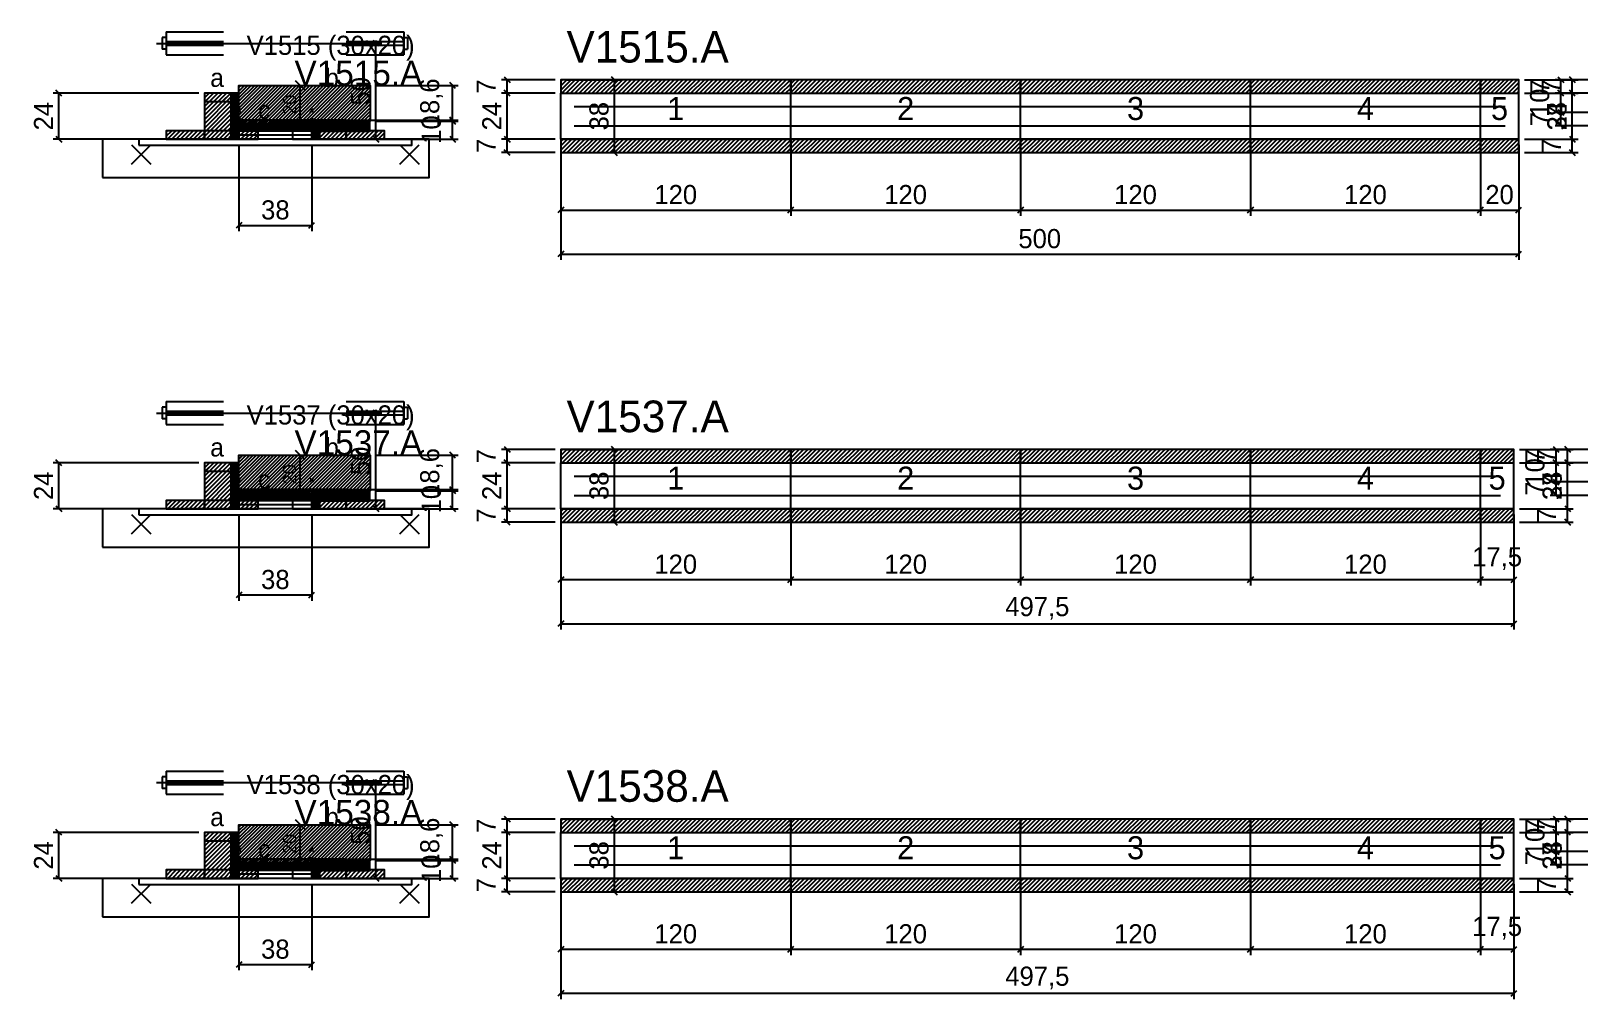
# Model space of a CAD drawing. Extents: x -9000 to 3070, y -8772 to 1250.
# Drawn here: x -69 to 740, y -5684 to -5178 of the extents above; entities that cross this region are included whole.
import ezdxf
from ezdxf.enums import TextEntityAlignment as Align

# ---------------------------------------------------------------- set-up
doc = ezdxf.new("R2010")
doc.units = 0
for name, color, linetype in [('5', 5, 'Continuous'), ('BARRA_ANCORAGEM', 126, 'Continuous'), ('barrote', 126, 'Continuous'), ('CONCRETO', 251, 'Continuous'), ('COTA', 241, 'Continuous'), ('Cota Seção (2x)', 241, 'Continuous'), ('detalhes', 7, 'Continuous'), ('Hachura', 251, 'Continuous'), ('HACHURACONCRETO', 251, 'Continuous'), ('Madeira', 126, 'Continuous'), ('NOMENCLATURA', 7, 'Continuous'), ('Painéis', 200, 'Continuous'), ('presilha', 224, 'Continuous'), ('SARR_2.2x7', 40, 'Continuous'), ('SARRAFO_2_2X7', 40, 'Continuous'), ('SCO-___-LAJ', 224, 'Continuous'), ('TENSOR', 224, 'Continuous'), ('Texto Seção', 7, 'Continuous')]:
    doc.layers.add(name, color=color, linetype=linetype)
doc.dimstyles.new('PAINEL', dxfattribs={"dimtxt": 10, "dimasz": 3, "dimexe": 3, "dimexo": 3, "dimgap": 3, "dimtad": 1, "dimblk": 'OBLIQUE', "dimblk1": 'OBLIQUE', "dimcen": 2.5, "dimclrd": 4, "dimclre": 4, "dimclrt": 240, "dimazin": 3, "dimtfac": 1, "dimtmove": 0, "dimatfit": 3})
doc.dimstyles.new('SECAO2X', dxfattribs={"dimtxt": 7, "dimasz": 5, "dimexe": 3, "dimexo": 3, "dimgap": 2, "dimtad": 3, "dimblk": 'OBLIQUE', "dimblk1": 'OBLIQUE', "dimcen": 2.5, "dimclrd": 4, "dimclre": 4, "dimclrt": 1, "dimazin": 3, "dimtfac": 1, "dimtmove": 0, "dimatfit": 3})

# ---------------------------------------------------------------- blocks, each defined once
blk = doc.blocks.new('PAR_ESQ')
for p, q in [((-1, -1), (1, 1)), ((-1, 1), (1, -1))]:
    blk.add_line(p, q)
blk = doc.blocks.new('PAR_FUNDO_ESQ')
for p, q in [((-1, -1), (1, 1)), ((-1, 1), (1, -1))]:
    blk.add_line(p, q)
blk = doc.blocks.new('PAR_FUNDO_DIR')
for p, q in [((-1, -1), (1, 1)), ((-1, 1), (1, -1))]:
    blk.add_line(p, q)
blk = doc.blocks.new('par_int_esq')
for p, q in [((-1, -1), (1, 1)), ((-1, 1), (1, -1))]:
    blk.add_line(p, q)
blk = doc.blocks.new('par_int_dir')
for p, q in [((-1, -1), (1, 1)), ((-1, 1), (1, -1))]:
    blk.add_line(p, q)
blk = doc.blocks.new('_OBLIQUE')
at = {"color": 0, "linetype": 'BYBLOCK'}
blk.add_line((-0.5, -0.5), (0.5, 0.5), dxfattribs=at)

msp = doc.modelspace()

# ---------------------------------------------------------------- hatches: boundary and pattern name
at = {"layer": 'COTA'}
h = msp.add_hatch(dxfattribs=at)
h.set_pattern_fill('ANSI31', scale=0.4)
h.paths.add_polyline_path([(40, -5227), (40, -5207), (108.5, -5207), (108.5, -5225.6), (78, -5225.6), (78, -5227)])
h = msp.add_hatch(dxfattribs=at)
h.set_pattern_fill('ANSI31', scale=0.5)
h.paths.add_polyline_path([(208, -5211), (328, -5211), (328, -5204), (208, -5204)])
h = msp.add_hatch(dxfattribs=at)
h.set_pattern_fill('ANSI31', scale=0.5)
h.paths.add_polyline_path([(328, -5211), (448, -5211), (448, -5204), (328, -5204)])
h = msp.add_hatch(dxfattribs=at)
h.set_pattern_fill('ANSI31', scale=0.5)
h.paths.add_polyline_path([(448, -5211), (568, -5211), (568, -5204), (448, -5204)])
h = msp.add_hatch(dxfattribs=at)
h.set_pattern_fill('ANSI31', scale=0.5)
h.paths.add_polyline_path([(568, -5211), (688, -5211), (688, -5204), (568, -5204)])
h = msp.add_hatch(dxfattribs=at)
h.set_pattern_fill('ANSI31', scale=0.5)
h.paths.add_polyline_path([(688, -5211), (708, -5211), (708, -5204), (688, -5204)])
h = msp.add_hatch(dxfattribs=at)
h.set_pattern_fill('ANSI31', scale=0.5)
h.paths.add_polyline_path([(208, -5242), (328, -5242), (328, -5235), (208, -5235)])
h = msp.add_hatch(dxfattribs=at)
h.set_pattern_fill('ANSI31', scale=0.5)
h.paths.add_polyline_path([(328, -5242), (448, -5242), (448, -5235), (328, -5235)])
h = msp.add_hatch(dxfattribs=at)
h.set_pattern_fill('ANSI31', scale=0.5)
h.paths.add_polyline_path([(448, -5242), (568, -5242), (568, -5235), (448, -5235)])
h = msp.add_hatch(dxfattribs=at)
h.set_pattern_fill('ANSI31', scale=0.5)
h.paths.add_polyline_path([(568, -5242), (688, -5242), (688, -5235), (568, -5235)])
h = msp.add_hatch(dxfattribs=at)
h.set_pattern_fill('ANSI31', scale=0.5)
h.paths.add_polyline_path([(688, -5242), (708, -5242), (708, -5235), (688, -5235)])
h = msp.add_hatch(dxfattribs=at)
h.set_pattern_fill('ANSI31', scale=0.5)
h.paths.add_polyline_path([(208, -5404), (328, -5404), (328, -5397), (208, -5397)])
h = msp.add_hatch(dxfattribs=at)
h.set_pattern_fill('ANSI31', scale=0.5)
h.paths.add_polyline_path([(328, -5404), (448, -5404), (448, -5397), (328, -5397)])
h = msp.add_hatch(dxfattribs=at)
h.set_pattern_fill('ANSI31', scale=0.5)
h.paths.add_polyline_path([(448, -5404), (568, -5404), (568, -5397), (448, -5397)])
h = msp.add_hatch(dxfattribs=at)
h.set_pattern_fill('ANSI31', scale=0.5)
h.paths.add_polyline_path([(568, -5404), (688, -5404), (688, -5397), (568, -5397)])
h = msp.add_hatch(dxfattribs=at)
h.set_pattern_fill('ANSI31', scale=0.5)
h.paths.add_polyline_path([(688, -5404), (705.5, -5404), (705.5, -5397), (688, -5397)])
h = msp.add_hatch(dxfattribs=at)
h.set_pattern_fill('ANSI31', scale=0.4)
h.paths.add_polyline_path([(40, -5420), (40, -5400), (108.5, -5400), (108.5, -5418.6), (78, -5418.6), (78, -5420)])
h = msp.add_hatch(dxfattribs=at)
h.set_pattern_fill('ANSI31', scale=0.5)
h.paths.add_polyline_path([(208, -5435), (328, -5435), (328, -5428), (208, -5428)])
h = msp.add_hatch(dxfattribs=at)
h.set_pattern_fill('ANSI31', scale=0.5)
h.paths.add_polyline_path([(328, -5435), (448, -5435), (448, -5428), (328, -5428)])
h = msp.add_hatch(dxfattribs=at)
h.set_pattern_fill('ANSI31', scale=0.5)
h.paths.add_polyline_path([(448, -5435), (568, -5435), (568, -5428), (448, -5428)])
h = msp.add_hatch(dxfattribs=at)
h.set_pattern_fill('ANSI31', scale=0.5)
h.paths.add_polyline_path([(568, -5435), (688, -5435), (688, -5428), (568, -5428)])
h = msp.add_hatch(dxfattribs=at)
h.set_pattern_fill('ANSI31', scale=0.5)
h.paths.add_polyline_path([(688, -5435), (705.5, -5435), (705.5, -5428), (688, -5428)])
h = msp.add_hatch(dxfattribs=at)
h.set_pattern_fill('ANSI31', scale=0.5)
h.paths.add_polyline_path([(208, -5597), (328, -5597), (328, -5590), (208, -5590)])
h = msp.add_hatch(dxfattribs=at)
h.set_pattern_fill('ANSI31', scale=0.5)
h.paths.add_polyline_path([(328, -5597), (448, -5597), (448, -5590), (328, -5590)])
h = msp.add_hatch(dxfattribs=at)
h.set_pattern_fill('ANSI31', scale=0.5)
h.paths.add_polyline_path([(448, -5597), (568, -5597), (568, -5590), (448, -5590)])
h = msp.add_hatch(dxfattribs=at)
h.set_pattern_fill('ANSI31', scale=0.5)
h.paths.add_polyline_path([(568, -5597), (688, -5597), (688, -5590), (568, -5590)])
h = msp.add_hatch(dxfattribs=at)
h.set_pattern_fill('ANSI31', scale=0.5)
h.paths.add_polyline_path([(688, -5597), (705.5, -5597), (705.5, -5590), (688, -5590)])
h = msp.add_hatch(dxfattribs=at)
h.set_pattern_fill('ANSI31', scale=0.4)
h.paths.add_polyline_path([(40, -5613), (40, -5593), (108.5, -5593), (108.5, -5611.6), (78, -5611.6), (78, -5613)])
h = msp.add_hatch(dxfattribs=at)
h.set_pattern_fill('ANSI31', scale=0.5)
h.paths.add_polyline_path([(208, -5628), (328, -5628), (328, -5621), (208, -5621)])
h = msp.add_hatch(dxfattribs=at)
h.set_pattern_fill('ANSI31', scale=0.5)
h.paths.add_polyline_path([(328, -5628), (448, -5628), (448, -5621), (328, -5621)])
h = msp.add_hatch(dxfattribs=at)
h.set_pattern_fill('ANSI31', scale=0.5)
h.paths.add_polyline_path([(448, -5628), (568, -5628), (568, -5621), (448, -5621)])
h = msp.add_hatch(dxfattribs=at)
h.set_pattern_fill('ANSI31', scale=0.5)
h.paths.add_polyline_path([(568, -5628), (688, -5628), (688, -5621), (568, -5621)])
h = msp.add_hatch(dxfattribs=at)
h.set_pattern_fill('ANSI31', scale=0.5)
h.paths.add_polyline_path([(688, -5628), (705.5, -5628), (705.5, -5621), (688, -5621)])
at = {"layer": 'Hachura'}
h = msp.add_hatch(dxfattribs=at)
h.set_pattern_fill('ANSI31', scale=0.5)
h.paths.add_polyline_path([(22, -5235), (36, -5235), (36, -5211), (22, -5211)])
h = msp.add_hatch(dxfattribs=at)
h.set_pattern_fill('ANSI31', scale=0.5)
h.paths.add_polyline_path([(22, -5215.4), (36, -5215.4), (36, -5211), (22, -5211)])
h = msp.add_hatch(dxfattribs=at)
h.set_pattern_fill('SOLID')
h.paths.add_polyline_path([(36, -5235), (40, -5235), (40, -5211), (36, -5211)])
h = msp.add_hatch(dxfattribs=at)
h.set_pattern_fill('SOLID')
h.paths.add_polyline_path([(40, -5230.6), (78, -5230.6), (78, -5227), (40, -5227)])
h = msp.add_hatch(dxfattribs=at)
h.set_pattern_fill('SOLID')
h.paths.add_polyline_path([(78, -5235), (82, -5235), (82, -5225), (78, -5225)])
h = msp.add_hatch(dxfattribs=at)
h.set_pattern_fill('SOLID')
h.paths.add_polyline_path([(78, -5225), (108.5, -5225), (108.5, -5231), (78, -5231)])
h = msp.add_hatch(dxfattribs=at)
h.set_pattern_fill('ANSI31', scale=0.5)
h.paths.add_polyline_path([(82, -5235), (96, -5235), (96, -5225), (82, -5225)])
h = msp.add_hatch(dxfattribs=at)
h.set_pattern_fill('ANSI31', scale=0.5)
h.paths.add_polyline_path([(82, -5229.4), (96, -5229.4), (96, -5225), (82, -5225)])
h = msp.add_hatch(dxfattribs=at)
h.set_pattern_fill('ANSI31', scale=0.5)
h.paths.add_polyline_path([(2, -5235), (22, -5235), (22, -5230.6), (2, -5230.6)])
h = msp.add_hatch(dxfattribs=at)
h.set_pattern_fill('ANSI31', scale=0.5)
h.paths.add_polyline_path([(40, -5235), (50, -5235), (50, -5230.6), (40, -5230.6)])
h = msp.add_hatch(dxfattribs=at)
h.set_pattern_fill('ANSI31', scale=0.5)
h.paths.add_polyline_path([(96, -5235), (116, -5235), (116, -5230.6), (96, -5230.6)])
h = msp.add_hatch(dxfattribs=at)
h.set_pattern_fill('ANSI31', scale=0.5)
h.paths.add_polyline_path([(22, -5428), (36, -5428), (36, -5404), (22, -5404)])
h = msp.add_hatch(dxfattribs=at)
h.set_pattern_fill('ANSI31', scale=0.5)
h.paths.add_polyline_path([(22, -5408.4), (36, -5408.4), (36, -5404), (22, -5404)])
h = msp.add_hatch(dxfattribs=at)
h.set_pattern_fill('SOLID')
h.paths.add_polyline_path([(36, -5428), (40, -5428), (40, -5404), (36, -5404)])
h = msp.add_hatch(dxfattribs=at)
h.set_pattern_fill('SOLID')
h.paths.add_polyline_path([(40, -5423.6), (78, -5423.6), (78, -5420), (40, -5420)])
h = msp.add_hatch(dxfattribs=at)
h.set_pattern_fill('SOLID')
h.paths.add_polyline_path([(78, -5428), (82, -5428), (82, -5418), (78, -5418)])
h = msp.add_hatch(dxfattribs=at)
h.set_pattern_fill('SOLID')
h.paths.add_polyline_path([(78, -5418), (108.5, -5418), (108.5, -5424), (78, -5424)])
h = msp.add_hatch(dxfattribs=at)
h.set_pattern_fill('ANSI31', scale=0.5)
h.paths.add_polyline_path([(82, -5428), (96, -5428), (96, -5418), (82, -5418)])
h = msp.add_hatch(dxfattribs=at)
h.set_pattern_fill('ANSI31', scale=0.5)
h.paths.add_polyline_path([(82, -5422.4), (96, -5422.4), (96, -5418), (82, -5418)])
h = msp.add_hatch(dxfattribs=at)
h.set_pattern_fill('ANSI31', scale=0.5)
h.paths.add_polyline_path([(2, -5428), (22, -5428), (22, -5423.6), (2, -5423.6)])
h = msp.add_hatch(dxfattribs=at)
h.set_pattern_fill('ANSI31', scale=0.5)
h.paths.add_polyline_path([(40, -5428), (50, -5428), (50, -5423.6), (40, -5423.6)])
h = msp.add_hatch(dxfattribs=at)
h.set_pattern_fill('ANSI31', scale=0.5)
h.paths.add_polyline_path([(96, -5428), (116, -5428), (116, -5423.6), (96, -5423.6)])
h = msp.add_hatch(dxfattribs=at)
h.set_pattern_fill('ANSI31', scale=0.5)
h.paths.add_polyline_path([(22, -5621), (36, -5621), (36, -5597), (22, -5597)])
h = msp.add_hatch(dxfattribs=at)
h.set_pattern_fill('ANSI31', scale=0.5)
h.paths.add_polyline_path([(22, -5601.4), (36, -5601.4), (36, -5597), (22, -5597)])
h = msp.add_hatch(dxfattribs=at)
h.set_pattern_fill('SOLID')
h.paths.add_polyline_path([(36, -5621), (40, -5621), (40, -5597), (36, -5597)])
h = msp.add_hatch(dxfattribs=at)
h.set_pattern_fill('SOLID')
h.paths.add_polyline_path([(40, -5616.6), (78, -5616.6), (78, -5613), (40, -5613)])
h = msp.add_hatch(dxfattribs=at)
h.set_pattern_fill('SOLID')
h.paths.add_polyline_path([(78, -5621), (82, -5621), (82, -5611), (78, -5611)])
h = msp.add_hatch(dxfattribs=at)
h.set_pattern_fill('SOLID')
h.paths.add_polyline_path([(78, -5611), (108.5, -5611), (108.5, -5617), (78, -5617)])
h = msp.add_hatch(dxfattribs=at)
h.set_pattern_fill('ANSI31', scale=0.5)
h.paths.add_polyline_path([(82, -5621), (96, -5621), (96, -5611), (82, -5611)])
h = msp.add_hatch(dxfattribs=at)
h.set_pattern_fill('ANSI31', scale=0.5)
h.paths.add_polyline_path([(82, -5615.4), (96, -5615.4), (96, -5611), (82, -5611)])
h = msp.add_hatch(dxfattribs=at)
h.set_pattern_fill('ANSI31', scale=0.5)
h.paths.add_polyline_path([(2, -5621), (22, -5621), (22, -5616.6), (2, -5616.6)])
h = msp.add_hatch(dxfattribs=at)
h.set_pattern_fill('ANSI31', scale=0.5)
h.paths.add_polyline_path([(40, -5621), (50, -5621), (50, -5616.6), (40, -5616.6)])
h = msp.add_hatch(dxfattribs=at)
h.set_pattern_fill('ANSI31', scale=0.5)
h.paths.add_polyline_path([(96, -5621), (116, -5621), (116, -5616.6), (96, -5616.6)])
at = {"layer": 'HACHURACONCRETO'}
h = msp.add_hatch(dxfattribs=at)
h.set_pattern_fill('ANSI31', scale=0.3)
h.paths.add_polyline_path([(40, -5230.6), (78, -5230.6), (78, -5225), (40, -5225)])
h = msp.add_hatch(dxfattribs=at)
h.set_pattern_fill('ANSI31', scale=0.3)
h.paths.add_polyline_path([(40, -5423.6), (78, -5423.6), (78, -5418), (40, -5418)])
h = msp.add_hatch(dxfattribs=at)
h.set_pattern_fill('ANSI31', scale=0.3)
h.paths.add_polyline_path([(40, -5616.6), (78, -5616.6), (78, -5611), (40, -5611)])

# ---------------------------------------------------------------- linework, layer by layer
for p, q in [((2, -5179), (32, -5179)), ((2, -5179), (2, -5191)), ((96, -5179), (126, -5179)), ((126, -5179), (126, -5191)), ((0, -5182), (0, -5188)), ((2, -5182), (0, -5182)), ((2, -5184), (32, -5184)), ((2, -5186), (32, -5186)), ((96, -5184), (126, -5184)), ((96, -5186), (126, -5186)), ((126, -5182), (128, -5182)), ((128, -5182), (128, -5188)), ((2, -5188), (0, -5188)), ((2, -5191), (32, -5191)), ((96, -5191), (126, -5191)), ((126, -5188), (128, -5188)), ((2, -5372), (32, -5372)), ((2, -5372), (2, -5384)), ((96, -5372), (126, -5372)), ((126, -5372), (126, -5384)), ((0, -5375), (0, -5381)), ((2, -5375), (0, -5375)), ((2, -5381), (0, -5381)), ((2, -5377), (32, -5377)), ((2, -5379), (32, -5379)), ((96, -5377), (126, -5377)), ((96, -5379), (126, -5379)), ((126, -5375), (128, -5375)), ((126, -5381), (128, -5381)), ((128, -5375), (128, -5381)), ((2, -5384), (32, -5384)), ((96, -5384), (126, -5384)), ((2, -5565), (32, -5565)), ((2, -5565), (2, -5577)), ((96, -5565), (126, -5565)), ((126, -5565), (126, -5577)), ((0, -5568), (0, -5574)), ((2, -5568), (0, -5568)), ((2, -5574), (0, -5574)), ((2, -5570), (32, -5570)), ((2, -5572), (32, -5572)), ((96, -5570), (126, -5570)), ((96, -5572), (126, -5572)), ((126, -5568), (128, -5568)), ((126, -5574), (128, -5574)), ((128, -5568), (128, -5574)), ((2, -5577), (32, -5577)), ((96, -5577), (126, -5577))]:
    msp.add_line(p, q)
at = {"layer": 'BARRA_ANCORAGEM'}
for p, q in [((40, -5227.3), (78, -5227.3)), ((40, -5229.3), (40, -5227.3)), ((78, -5229.3), (78, -5227.3)), ((40, -5229.3), (78, -5229.3)), ((40, -5230.7), (78, -5230.7)), ((40, -5232.7), (40, -5230.7)), ((40, -5232.7), (78, -5232.7)), ((78, -5232.7), (78, -5230.7)), ((40, -5420.3), (78, -5420.3)), ((40, -5422.3), (40, -5420.3)), ((78, -5422.3), (78, -5420.3)), ((40, -5422.3), (78, -5422.3)), ((40, -5423.7), (78, -5423.7)), ((40, -5425.7), (40, -5423.7)), ((40, -5425.7), (78, -5425.7)), ((78, -5425.7), (78, -5423.7)), ((40, -5613.3), (78, -5613.3)), ((40, -5615.3), (40, -5613.3)), ((40, -5615.3), (78, -5615.3)), ((78, -5615.3), (78, -5613.3)), ((40, -5616.7), (78, -5616.7)), ((40, -5618.7), (40, -5616.7)), ((40, -5618.7), (78, -5618.7)), ((78, -5618.7), (78, -5616.7))]:
    msp.add_line(p, q, dxfattribs=at)
at = {"layer": 'barrote'}
for points in [[(-31.25, -5255), (139.25, -5255), (139.25, -5235), (-31.25, -5235)], [(-31.25, -5448), (139.25, -5448), (139.25, -5428), (-31.25, -5428)], [(-31.25, -5641), (139.25, -5641), (139.25, -5621), (-31.25, -5621)]]:
    msp.add_lwpolyline(points, close=True, dxfattribs=at)
at = {"layer": 'CONCRETO'}
for points in [[(40, -5227), (40, -5207), (108.5, -5207), (108.5, -5225.6), (78, -5225.6), (78, -5227)], [(40, -5420), (40, -5400), (108.5, -5400), (108.5, -5418.6), (78, -5418.6), (78, -5420)], [(40, -5613), (40, -5593), (108.5, -5593), (108.5, -5611.6), (78, -5611.6), (78, -5613)]]:
    msp.add_lwpolyline(points, close=True, dxfattribs=at)
at = {"layer": 'HACHURACONCRETO'}
for points in [[(40, -5230.6), (78, -5230.6), (78, -5225), (40, -5225)], [(40, -5423.6), (78, -5423.6), (78, -5418), (40, -5418)], [(40, -5616.6), (78, -5616.6), (78, -5611), (40, -5611)]]:
    msp.add_lwpolyline(points, close=True, dxfattribs=at)
at = {"layer": 'Madeira'}
for points in [[(22, -5235), (36, -5235), (36, -5211), (22, -5211)], [(22, -5215.4), (36, -5215.4), (36, -5211), (22, -5211)], [(82, -5235), (96, -5235), (96, -5225), (82, -5225)], [(82, -5229.4), (96, -5229.4), (96, -5225), (82, -5225)], [(2, -5235), (22, -5235), (22, -5230.6), (2, -5230.6)], [(22, -5235), (36, -5235), (36, -5230.6), (22, -5230.6)], [(40, -5235), (50, -5235), (50, -5230.6), (40, -5230.6)], [(68, -5235), (78, -5235), (78, -5230.6), (68, -5230.6)], [(96, -5235), (116, -5235), (116, -5230.6), (96, -5230.6)], [(22, -5428), (36, -5428), (36, -5404), (22, -5404)], [(22, -5408.4), (36, -5408.4), (36, -5404), (22, -5404)], [(82, -5428), (96, -5428), (96, -5418), (82, -5418)], [(82, -5422.4), (96, -5422.4), (96, -5418), (82, -5418)], [(2, -5428), (22, -5428), (22, -5423.6), (2, -5423.6)], [(22, -5428), (36, -5428), (36, -5423.6), (22, -5423.6)], [(40, -5428), (50, -5428), (50, -5423.6), (40, -5423.6)], [(68, -5428), (78, -5428), (78, -5423.6), (68, -5423.6)], [(96, -5428), (116, -5428), (116, -5423.6), (96, -5423.6)], [(22, -5621), (36, -5621), (36, -5597), (22, -5597)], [(22, -5601.4), (36, -5601.4), (36, -5597), (22, -5597)], [(82, -5621), (96, -5621), (96, -5611), (82, -5611)], [(82, -5615.4), (96, -5615.4), (96, -5611), (82, -5611)], [(2, -5621), (22, -5621), (22, -5616.6), (2, -5616.6)], [(22, -5621), (36, -5621), (36, -5616.6), (22, -5616.6)], [(40, -5621), (50, -5621), (50, -5616.6), (40, -5616.6)], [(68, -5621), (78, -5621), (78, -5616.6), (68, -5616.6)], [(96, -5621), (116, -5621), (116, -5616.6), (96, -5616.6)]]:
    msp.add_lwpolyline(points, close=True, dxfattribs=at)
at = {"layer": 'Painéis'}
for p, q in [((208, -5211), (328, -5211)), ((208, -5235), (208, -5211)), ((328, -5235), (328, -5211)), ((328, -5235), (328, -5211)), ((328, -5211), (448, -5211)), ((328, -5235), (328, -5211)), ((448, -5235), (448, -5211)), ((448, -5235), (448, -5211)), ((448, -5211), (568, -5211)), ((448, -5235), (448, -5211)), ((568, -5235), (568, -5211)), ((568, -5235), (568, -5211)), ((568, -5211), (688, -5211)), ((568, -5235), (568, -5211)), ((688, -5235), (688, -5211)), ((688, -5235), (688, -5211)), ((688, -5211), (708, -5211)), ((688, -5235), (688, -5211)), ((708, -5235), (708, -5211)), ((208, -5235), (328, -5235)), ((328, -5235), (448, -5235)), ((448, -5235), (568, -5235)), ((568, -5235), (688, -5235)), ((688, -5235), (708, -5235)), ((208, -5404), (328, -5404)), ((208, -5428), (208, -5404)), ((328, -5428), (328, -5404)), ((328, -5428), (328, -5404)), ((328, -5404), (448, -5404)), ((328, -5428), (328, -5404)), ((448, -5428), (448, -5404)), ((448, -5428), (448, -5404)), ((448, -5404), (568, -5404)), ((448, -5428), (448, -5404)), ((568, -5428), (568, -5404)), ((568, -5428), (568, -5404)), ((568, -5404), (688, -5404)), ((568, -5428), (568, -5404)), ((688, -5428), (688, -5404)), ((688, -5428), (688, -5404)), ((688, -5404), (705.5, -5404)), ((688, -5428), (688, -5404)), ((705.5, -5428), (705.5, -5404)), ((208, -5428), (328, -5428)), ((328, -5428), (448, -5428)), ((448, -5428), (568, -5428)), ((568, -5428), (688, -5428)), ((688, -5428), (705.5, -5428)), ((208, -5597), (328, -5597)), ((208, -5621), (208, -5597)), ((328, -5621), (328, -5597)), ((328, -5621), (328, -5597)), ((328, -5597), (448, -5597)), ((328, -5621), (328, -5597)), ((448, -5621), (448, -5597)), ((448, -5621), (448, -5597)), ((448, -5597), (568, -5597)), ((448, -5621), (448, -5597)), ((568, -5621), (568, -5597)), ((568, -5621), (568, -5597)), ((568, -5597), (688, -5597)), ((568, -5621), (568, -5597)), ((688, -5621), (688, -5597)), ((688, -5621), (688, -5597)), ((688, -5597), (705.5, -5597)), ((688, -5621), (688, -5597)), ((705.5, -5621), (705.5, -5597)), ((208, -5621), (328, -5621)), ((328, -5621), (448, -5621)), ((448, -5621), (568, -5621)), ((568, -5621), (688, -5621)), ((688, -5621), (705.5, -5621))]:
    msp.add_line(p, q, dxfattribs=at)
for points in [[(36, -5235), (40, -5235), (40, -5211), (36, -5211)], [(40, -5230.6), (78, -5230.6), (78, -5227), (40, -5227)], [(78, -5235), (82, -5235), (82, -5225), (78, -5225)], [(78, -5225), (108.5, -5225), (108.5, -5225.6), (78, -5225.6)], [(36, -5428), (40, -5428), (40, -5404), (36, -5404)], [(40, -5423.6), (78, -5423.6), (78, -5420), (40, -5420)], [(78, -5428), (82, -5428), (82, -5418), (78, -5418)], [(78, -5418), (108.5, -5418), (108.5, -5418.6), (78, -5418.6)], [(36, -5621), (40, -5621), (40, -5597), (36, -5597)], [(40, -5616.6), (78, -5616.6), (78, -5613), (40, -5613)], [(78, -5621), (82, -5621), (82, -5611), (78, -5611)], [(78, -5611), (108.5, -5611), (108.5, -5611.6), (78, -5611.6)]]:
    msp.add_lwpolyline(points, close=True, dxfattribs=at)
at = {"layer": 'presilha'}
for p, q in [((-16, -5248), (-6, -5238)), ((-16, -5238), (-6, -5248)), ((124, -5248), (134, -5238)), ((124, -5238), (134, -5248)), ((-16, -5441), (-6, -5431)), ((-16, -5431), (-6, -5441)), ((124, -5441), (134, -5431)), ((124, -5431), (134, -5441)), ((-16, -5634), (-6, -5624)), ((-16, -5624), (-6, -5634)), ((124, -5634), (134, -5624)), ((124, -5624), (134, -5634))]:
    msp.add_line(p, q, dxfattribs=at)
at = {"layer": 'SARR_2.2x7'}
for points in [[(215, -5218), (328, -5218)], [(215, -5218), (328, -5218)], [(328, -5218), (448, -5218)], [(328, -5218), (448, -5218)], [(448, -5218), (568, -5218)], [(448, -5218), (568, -5218)], [(568, -5218), (688, -5218)], [(568, -5218), (688, -5218)], [(688, -5218), (701, -5218)], [(688, -5218), (701, -5218)], [(215, -5228), (328, -5228)], [(215, -5228), (328, -5228)], [(328, -5228), (448, -5228)], [(328, -5228), (448, -5228)], [(448, -5228), (568, -5228)], [(448, -5228), (568, -5228)], [(568, -5228), (688, -5228)], [(568, -5228), (688, -5228)], [(688, -5228), (701, -5228)], [(688, -5228), (701, -5228)], [(215, -5411), (328, -5411)], [(215, -5411), (328, -5411)], [(328, -5411), (448, -5411)], [(328, -5411), (448, -5411)], [(448, -5411), (568, -5411)], [(448, -5411), (568, -5411)], [(568, -5411), (688, -5411)], [(568, -5411), (688, -5411)], [(688, -5411), (698.5, -5411)], [(688, -5411), (698.5, -5411)], [(215, -5421), (328, -5421)], [(215, -5421), (328, -5421)], [(328, -5421), (448, -5421)], [(328, -5421), (448, -5421)], [(448, -5421), (568, -5421)], [(448, -5421), (568, -5421)], [(568, -5421), (688, -5421)], [(568, -5421), (688, -5421)], [(688, -5421), (698.5, -5421)], [(688, -5421), (698.5, -5421)], [(215, -5604), (328, -5604)], [(215, -5604), (328, -5604)], [(328, -5604), (448, -5604)], [(328, -5604), (448, -5604)], [(448, -5604), (568, -5604)], [(448, -5604), (568, -5604)], [(568, -5604), (688, -5604)], [(568, -5604), (688, -5604)], [(688, -5604), (698.5, -5604)], [(688, -5604), (698.5, -5604)], [(215, -5614), (328, -5614)], [(215, -5614), (328, -5614)], [(328, -5614), (448, -5614)], [(328, -5614), (448, -5614)], [(448, -5614), (568, -5614)], [(448, -5614), (568, -5614)], [(568, -5614), (688, -5614)], [(568, -5614), (688, -5614)], [(688, -5614), (698.5, -5614)], [(688, -5614), (698.5, -5614)]]:
    msp.add_lwpolyline(points, dxfattribs=at)
at = {"layer": 'SARRAFO_2_2X7'}
for p, q in [((36, -5220.2), (36, -5215.8)), ((36, -5215.8), (40, -5215.8)), ((40, -5220.2), (40, -5215.8)), ((36, -5220.2), (40, -5220.2)), ((36, -5230.2), (36, -5225.8)), ((36, -5225.8), (40, -5225.8)), ((40, -5230.2), (40, -5225.8)), ((78, -5232.2), (78, -5227.8)), ((78, -5227.8), (82, -5227.8)), ((82, -5232.2), (82, -5227.8)), ((36, -5230.2), (40, -5230.2)), ((78, -5232.2), (82, -5232.2)), ((36, -5413.2), (36, -5408.8)), ((36, -5408.8), (40, -5408.8)), ((36, -5413.2), (40, -5413.2)), ((40, -5413.2), (40, -5408.8)), ((36, -5423.2), (36, -5418.8)), ((36, -5418.8), (40, -5418.8)), ((40, -5423.2), (40, -5418.8)), ((78, -5425.2), (78, -5420.8)), ((78, -5420.8), (82, -5420.8)), ((82, -5425.2), (82, -5420.8)), ((36, -5423.2), (40, -5423.2)), ((78, -5425.2), (82, -5425.2)), ((36, -5606.2), (36, -5601.8)), ((36, -5601.8), (40, -5601.8)), ((36, -5606.2), (40, -5606.2)), ((40, -5606.2), (40, -5601.8)), ((36, -5616.2), (36, -5611.8)), ((36, -5611.8), (40, -5611.8)), ((40, -5616.2), (40, -5611.8)), ((78, -5618.2), (78, -5613.8)), ((78, -5613.8), (82, -5613.8)), ((82, -5618.2), (82, -5613.8)), ((36, -5616.2), (40, -5616.2)), ((78, -5618.2), (82, -5618.2))]:
    msp.add_line(p, q, dxfattribs=at)
at = {"layer": 'SCO-___-LAJ'}
for points in [[(208, -5211), (328, -5211), (328, -5204), (208, -5204)], [(328, -5211), (448, -5211), (448, -5204), (328, -5204)], [(448, -5211), (568, -5211), (568, -5204), (448, -5204)], [(568, -5211), (688, -5211), (688, -5204), (568, -5204)], [(688, -5211), (708, -5211), (708, -5204), (688, -5204)], [(-12.25, -5238.2), (130.25, -5238.2), (130.25, -5235), (-12.25, -5235)], [(208, -5242), (328, -5242), (328, -5235), (208, -5235)], [(328, -5242), (448, -5242), (448, -5235), (328, -5235)], [(448, -5242), (568, -5242), (568, -5235), (448, -5235)], [(568, -5242), (688, -5242), (688, -5235), (568, -5235)], [(688, -5242), (708, -5242), (708, -5235), (688, -5235)], [(208, -5404), (328, -5404), (328, -5397), (208, -5397)], [(328, -5404), (448, -5404), (448, -5397), (328, -5397)], [(448, -5404), (568, -5404), (568, -5397), (448, -5397)], [(568, -5404), (688, -5404), (688, -5397), (568, -5397)], [(688, -5404), (705.5, -5404), (705.5, -5397), (688, -5397)], [(-12.25, -5431.2), (130.25, -5431.2), (130.25, -5428), (-12.25, -5428)], [(208, -5435), (328, -5435), (328, -5428), (208, -5428)], [(328, -5435), (448, -5435), (448, -5428), (328, -5428)], [(448, -5435), (568, -5435), (568, -5428), (448, -5428)], [(568, -5435), (688, -5435), (688, -5428), (568, -5428)], [(688, -5435), (705.5, -5435), (705.5, -5428), (688, -5428)], [(208, -5597), (328, -5597), (328, -5590), (208, -5590)], [(328, -5597), (448, -5597), (448, -5590), (328, -5590)], [(448, -5597), (568, -5597), (568, -5590), (448, -5590)], [(568, -5597), (688, -5597), (688, -5590), (568, -5590)], [(688, -5597), (705.5, -5597), (705.5, -5590), (688, -5590)], [(-12.25, -5624.2), (130.25, -5624.2), (130.25, -5621), (-12.25, -5621)], [(208, -5628), (328, -5628), (328, -5621), (208, -5621)], [(328, -5628), (448, -5628), (448, -5621), (328, -5621)], [(448, -5628), (568, -5628), (568, -5621), (448, -5621)], [(568, -5628), (688, -5628), (688, -5621), (568, -5621)], [(688, -5628), (705.5, -5628), (705.5, -5621), (688, -5621)]]:
    msp.add_lwpolyline(points, close=True, dxfattribs=at)
at = {"layer": 'TENSOR'}
for p, q in [((-3, -5185), (106.5, -5185)), ((-3, -5378), (106.5, -5378)), ((-3, -5571), (106.5, -5571))]:
    msp.add_line(p, q, dxfattribs=at)

# ---------------------------------------------------------------- block references
at = {"layer": 'Painéis'}
for name, p in [('par_int_esq', (40, -5220)), ('par_int_dir', (78, -5220)), ('PAR_FUNDO_ESQ', (40, -5225)), ('PAR_FUNDO_DIR', (78, -5225)), ('PAR_ESQ', (36, -5230)), ('par_int_esq', (40, -5413)), ('par_int_dir', (78, -5413)), ('PAR_ESQ', (36, -5423)), ('PAR_FUNDO_ESQ', (40, -5418)), ('PAR_FUNDO_DIR', (78, -5418)), ('par_int_esq', (40, -5606)), ('par_int_dir', (78, -5606)), ('PAR_ESQ', (36, -5616)), ('PAR_FUNDO_ESQ', (40, -5611)), ('PAR_FUNDO_DIR', (78, -5611))]:
    msp.add_blockref(name, p, dxfattribs=at)

# ---------------------------------------------------------------- texts
at = {"layer": '5'}
for s, p in [('1', (268, -5219)), ('2', (388, -5219)), ('3', (508, -5219)), ('4', (628, -5219)), ('5', (698, -5219)), ('2', (388, -5412)), ('3', (508, -5412)), ('1', (268, -5412)), ('4', (628, -5412)), ('5', (696.75, -5412)), ('1', (268, -5605)), ('2', (388, -5605)), ('3', (508, -5605)), ('4', (628, -5605)), ('5', (696.75, -5605))]:
    msp.add_text(s, height=12, dxfattribs=at).set_placement(p, align=Align.MIDDLE_CENTER)
at = {"layer": 'detalhes'}
for s, p in [('a', (25, -5207.7)), ('b', (85, -5207.7)), ('c', (50, -5224.5)), ('a', (25, -5400.7)), ('b', (85, -5400.7)), ('c', (50, -5417.5)), ('b', (85, -5593.7)), ('a', (25, -5593.7)), ('c', (50, -5610.5))]:
    msp.add_text(s, height=9.6, dxfattribs=at).set_placement(p)
at = {"layer": 'NOMENCLATURA'}
for s, p in [('V1515.A', (211, -5195)), ('V1537.A', (211, -5388)), ('V1538.A', (211, -5581))]:
    msp.add_text(s, height=16.5, dxfattribs=at).set_placement(p)
at = {"layer": 'Texto Seção'}
for s, height, p in [('V1515 (30x20)', 10, (44, -5191)), ('V1515.A', 13, (69, -5207)), ('V1537 (30x20)', 10, (44, -5384)), ('V1537.A', 13, (69, -5400)), ('V1538 (30x20)', 10, (44, -5577)), ('V1538.A', 13, (69, -5593))]:
    msp.add_text(s, height=height, dxfattribs=at).set_placement(p)

# ---------------------------------------------------------------- dimensions: what is measured, and where the dimension line sits
at = {"layer": 'COTA'}
for base, p1, p2 in [((111.5, -5235), (96, -5235), (96, -5185)), ((151.5, -5225.6), (108.5, -5225.6), (108.5, -5207)), ((180, -5211), (208, -5211), (208, -5204)), ((236, -5242), (208, -5242), (208, -5204)), ((736, -5242), (708, -5242), (708, -5204)), ((736, -5211), (708, -5211), (708, -5204)), ((730, -5211), (758, -5211), (758, -5204)), ((-54, -5235), (2, -5235), (22, -5211)), ((180, -5235), (208, -5235), (208, -5211)), ((736, -5235), (708, -5235), (708, -5211)), ((730, -5221), (758, -5221), (758, -5211)), ((730, -5228), (758, -5228), (758, -5221)), ((151.5, -5235), (96, -5235), (96, -5225)), ((180, -5242), (208, -5242), (208, -5235)), ((736, -5242), (708, -5242), (708, -5235)), ((111.5, -5428), (96, -5428), (96, -5378)), ((151.5, -5418.6), (108.5, -5418.6), (108.5, -5400)), ((180, -5404), (208, -5404), (208, -5397)), ((236, -5435), (208, -5435), (208, -5397)), ((733.5, -5435), (705.5, -5435), (705.5, -5397)), ((733.5, -5404), (705.5, -5404), (705.5, -5397)), ((727.5, -5404), (755.5, -5404), (755.5, -5397)), ((-54, -5428), (2, -5428), (22, -5404)), ((180, -5428), (208, -5428), (208, -5404)), ((733.5, -5428), (705.5, -5428), (705.5, -5404)), ((727.5, -5414), (755.5, -5414), (755.5, -5404)), ((727.5, -5421), (755.5, -5421), (755.5, -5414)), ((151.5, -5428), (96, -5428), (96, -5418)), ((180, -5435), (208, -5435), (208, -5428)), ((733.5, -5435), (705.5, -5435), (705.5, -5428)), ((111.5, -5621), (96, -5621), (96, -5571)), ((151.5, -5611.6), (108.5, -5611.6), (108.5, -5593)), ((180, -5597), (208, -5597), (208, -5590)), ((236, -5628), (208, -5628), (208, -5590)), ((733.5, -5628), (705.5, -5628), (705.5, -5590)), ((733.5, -5597), (705.5, -5597), (705.5, -5590)), ((727.5, -5597), (755.5, -5597), (755.5, -5590)), ((-54, -5621), (2, -5621), (22, -5597)), ((180, -5621), (208, -5621), (208, -5597)), ((733.5, -5621), (705.5, -5621), (705.5, -5597)), ((727.5, -5607), (755.5, -5607), (755.5, -5597)), ((727.5, -5614), (755.5, -5614), (755.5, -5607)), ((151.5, -5621), (96, -5621), (96, -5611)), ((180, -5628), (208, -5628), (208, -5621)), ((733.5, -5628), (705.5, -5628), (705.5, -5621))]:
    msp.add_linear_dim(base=base, p1=p1, p2=p2, angle=90, dimstyle='PAINEL', dxfattribs=at).render()
for base, p1, p2 in [((40, -5280), (40, -5235), (78, -5235)), ((208, -5272), (208, -5235), (328, -5235)), ((208, -5295), (208, -5235), (708, -5235)), ((328, -5272), (328, -5235), (448, -5235)), ((448, -5272), (448, -5235), (568, -5235)), ((568, -5272), (568, -5235), (688, -5235)), ((688, -5272), (688, -5235), (708, -5235)), ((40, -5473), (40, -5428), (78, -5428)), ((208, -5465), (208, -5428), (328, -5428)), ((208, -5488), (208, -5428), (705.5, -5428)), ((328, -5465), (328, -5428), (448, -5428)), ((448, -5465), (448, -5428), (568, -5428)), ((568, -5465), (568, -5428), (688, -5428)), ((688, -5465), (688, -5428), (705.5, -5428)), ((40, -5666), (40, -5621), (78, -5621)), ((208, -5658), (208, -5621), (328, -5621)), ((208, -5681), (208, -5621), (705.5, -5621)), ((328, -5658), (328, -5621), (448, -5621)), ((448, -5658), (448, -5621), (568, -5621)), ((568, -5658), (568, -5621), (688, -5621)), ((688, -5658), (688, -5621), (705.5, -5621))]:
    msp.add_linear_dim(base=base, p1=p1, p2=p2, dimstyle='PAINEL', dxfattribs=at).render()
at = {"layer": 'Cota Seção (2x)'}
for base, p1, p2 in [((72, -5227), (40, -5227), (40, -5207)), ((72, -5420), (40, -5420), (40, -5400)), ((72, -5613), (40, -5613), (40, -5593))]:
    msp.add_linear_dim(base=base, p1=p1, p2=p2, angle=90, dimstyle='SECAO2X', dxfattribs=at).render()

doc.saveas('drawing.dxf')
